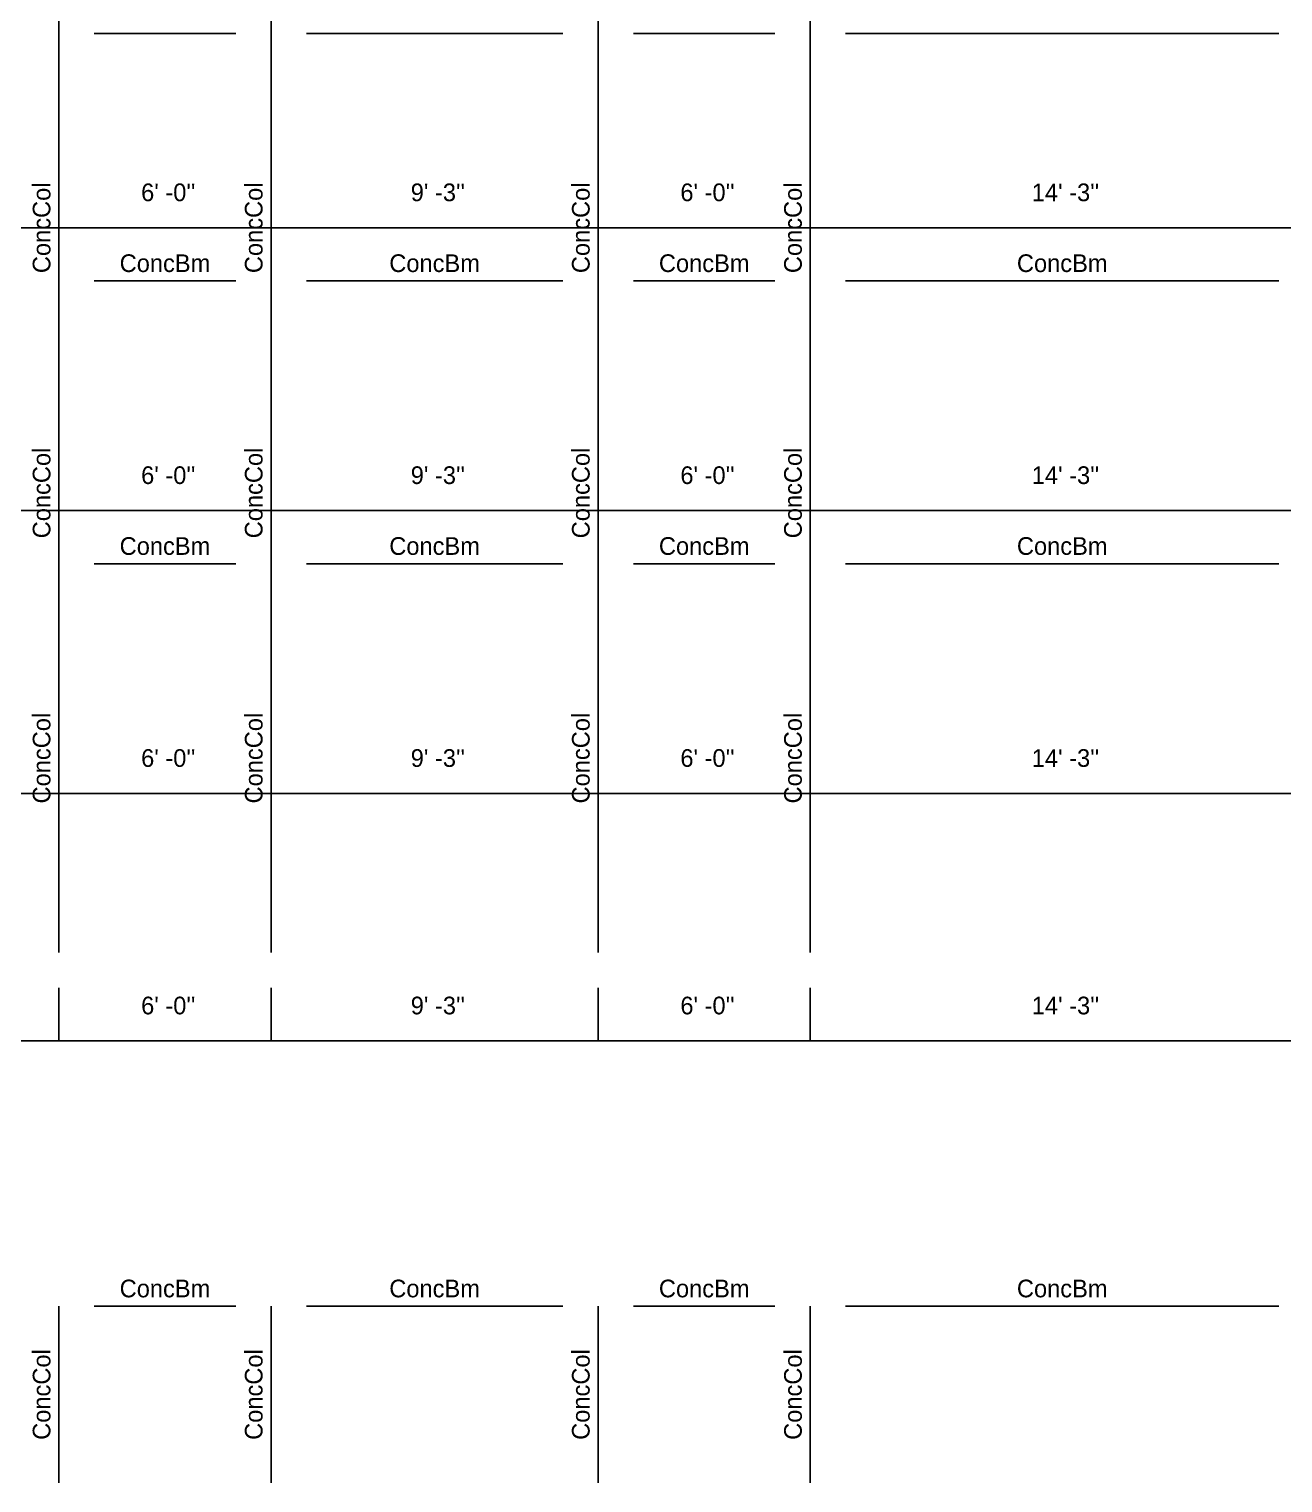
# Model space of a CAD drawing. Extents: x -38 to 2998, y -195 to 11529.
# Drawn here: x 904.9 to 1330.4, y 1128 to 1621.5 of the extents above; entities that cross this region are included whole.
import ezdxf
from ezdxf.enums import TextEntityAlignment as Align

# ---------------------------------------------------------------- set-up
doc = ezdxf.new("R2010")
doc.units = 0
doc.header["$MEASUREMENT"] = 0
doc.layers.get('0').update_dxf_attribs({"linetype": 'CONTINUOUS'})
for name, color, linetype in [('CENTERLINES', 7, 'CONTINUOUS'), ('DIMENSIONS', 4, 'CONTINUOUS'), ('TEXT', 5, 'CONTINUOUS')]:
    doc.layers.add(name, color=color, linetype=linetype)
doc.dimstyles.get("Standard").update_dxf_attribs({"dimtxt": 0.18, "dimasz": 0.18, "dimexe": 0.18, "dimexo": 0.0625, "dimgap": 0.09, "dimtad": 0, "dimtih": 1, "dimtoh": 1, "dimdec": 4, "dimzin": 0, "dimtxsty": 'STANDARD', "dimcen": 0.09, "dimazin": 3, "dimtfac": 1, "dimtdec": 4, "dimtofl": 0, "dimtmove": 0, "dimatfit": 3, "dimtolj": 1, "dimtzin": 0})

# ---------------------------------------------------------------- blocks, each defined once
blk = doc.blocks.new('*D7667')
at = {"color": 1, "linetype": 'BYBLOCK'}
for points in [[(748.77, 1366.77), (747.71, 1365.71), (740.29, 1358.29), (739.23, 1357.23)], [(919.77, 1366.77), (918.71, 1365.71), (911.29, 1358.29), (910.23, 1357.23)]]:
    blk.add_solid(points, dxfattribs=at)
at = {"layer": 'DIMENSIONS', "color": 9, "linetype": 'BYBLOCK'}
for p, q in [((744, 1362), (744, 1380)), ((915, 1362), (915, 1380))]:
    blk.add_line(p, q, dxfattribs=at)
at = {"layer": 'DIMENSIONS', "color": 0, "linetype": 'BYBLOCK'}
blk.add_line((744, 1362), (915, 1362), dxfattribs=at)
at = {"layer": 'DIMENSIONS', "color": 0, "linetype": 'BYBLOCK', "insert": (829.5, 1374), "char_height": 6, "attachment_point": 5}
blk.add_mtext("\\A1; 14' -3''", dxfattribs=at)
blk = doc.blocks.new('*D7668')
at = {"color": 1, "linetype": 'BYBLOCK'}
for points in [[(919.77, 1366.77), (918.71, 1365.71), (911.29, 1358.29), (910.23, 1357.23)], [(991.77, 1366.77), (990.71, 1365.71), (983.29, 1358.29), (982.23, 1357.23)]]:
    blk.add_solid(points, dxfattribs=at)
at = {"layer": 'DIMENSIONS', "color": 9, "linetype": 'BYBLOCK'}
for p, q in [((915, 1362), (915, 1380)), ((987, 1362), (987, 1380))]:
    blk.add_line(p, q, dxfattribs=at)
at = {"layer": 'DIMENSIONS', "color": 0, "linetype": 'BYBLOCK'}
blk.add_line((915, 1362), (987, 1362), dxfattribs=at)
at = {"layer": 'DIMENSIONS', "color": 0, "linetype": 'BYBLOCK', "insert": (951, 1374), "char_height": 6, "attachment_point": 5}
blk.add_mtext("\\A1; 6' -0''", dxfattribs=at)
blk = doc.blocks.new('*D7669')
at = {"color": 1, "linetype": 'BYBLOCK'}
for points in [[(991.77, 1366.77), (990.71, 1365.71), (983.29, 1358.29), (982.23, 1357.23)], [(1102.77, 1366.77), (1101.71, 1365.71), (1094.29, 1358.29), (1093.23, 1357.23)]]:
    blk.add_solid(points, dxfattribs=at)
at = {"layer": 'DIMENSIONS', "color": 9, "linetype": 'BYBLOCK'}
for p, q in [((987, 1362), (987, 1380)), ((1098, 1362), (1098, 1380))]:
    blk.add_line(p, q, dxfattribs=at)
at = {"layer": 'DIMENSIONS', "color": 0, "linetype": 'BYBLOCK'}
blk.add_line((987, 1362), (1098, 1362), dxfattribs=at)
at = {"layer": 'DIMENSIONS', "color": 0, "linetype": 'BYBLOCK', "insert": (1042.5, 1374), "char_height": 6, "attachment_point": 5}
blk.add_mtext("\\A1; 9' -3''", dxfattribs=at)
blk = doc.blocks.new('*D7670')
at = {"color": 1, "linetype": 'BYBLOCK'}
for points in [[(1102.77, 1366.77), (1101.71, 1365.71), (1094.29, 1358.29), (1093.23, 1357.23)], [(1174.77, 1366.77), (1173.71, 1365.71), (1166.29, 1358.29), (1165.23, 1357.23)]]:
    blk.add_solid(points, dxfattribs=at)
at = {"layer": 'DIMENSIONS', "color": 9, "linetype": 'BYBLOCK'}
for p, q in [((1098, 1362), (1098, 1380)), ((1170, 1362), (1170, 1380))]:
    blk.add_line(p, q, dxfattribs=at)
at = {"layer": 'DIMENSIONS', "color": 0, "linetype": 'BYBLOCK'}
blk.add_line((1098, 1362), (1170, 1362), dxfattribs=at)
at = {"layer": 'DIMENSIONS', "color": 0, "linetype": 'BYBLOCK', "insert": (1134, 1374), "char_height": 6, "attachment_point": 5}
blk.add_mtext("\\A1; 6' -0''", dxfattribs=at)
blk = doc.blocks.new('*D7671')
at = {"color": 1, "linetype": 'BYBLOCK'}
for points in [[(1174.77, 1366.77), (1173.71, 1365.71), (1166.29, 1358.29), (1165.23, 1357.23)], [(1345.77, 1366.77), (1344.71, 1365.71), (1337.29, 1358.29), (1336.23, 1357.23)]]:
    blk.add_solid(points, dxfattribs=at)
at = {"layer": 'DIMENSIONS', "color": 9, "linetype": 'BYBLOCK'}
for p, q in [((1170, 1362), (1170, 1380)), ((1341, 1362), (1341, 1380))]:
    blk.add_line(p, q, dxfattribs=at)
at = {"layer": 'DIMENSIONS', "color": 0, "linetype": 'BYBLOCK'}
blk.add_line((1170, 1362), (1341, 1362), dxfattribs=at)
at = {"layer": 'DIMENSIONS', "color": 0, "linetype": 'BYBLOCK', "insert": (1255.5, 1374), "char_height": 6, "attachment_point": 5}
blk.add_mtext("\\A1; 14' -3''", dxfattribs=at)
blk = doc.blocks.new('*D7683')
at = {"color": 1, "linetype": 'BYBLOCK'}
for points in [[(748.77, 1558.77), (747.71, 1557.71), (740.29, 1550.29), (739.23, 1549.23)], [(919.77, 1558.77), (918.71, 1557.71), (911.29, 1550.29), (910.23, 1549.23)]]:
    blk.add_solid(points, dxfattribs=at)
at = {"layer": 'DIMENSIONS', "color": 9, "linetype": 'BYBLOCK'}
for p, q in [((744, 1554), (744, 1572)), ((915, 1554), (915, 1572))]:
    blk.add_line(p, q, dxfattribs=at)
at = {"layer": 'DIMENSIONS', "color": 0, "linetype": 'BYBLOCK'}
blk.add_line((744, 1554), (915, 1554), dxfattribs=at)
at = {"layer": 'DIMENSIONS', "color": 0, "linetype": 'BYBLOCK', "insert": (829.5, 1566), "char_height": 6, "attachment_point": 5}
blk.add_mtext("\\A1; 14' -3''", dxfattribs=at)
blk = doc.blocks.new('*D7684')
at = {"color": 1, "linetype": 'BYBLOCK'}
for points in [[(919.77, 1558.77), (918.71, 1557.71), (911.29, 1550.29), (910.23, 1549.23)], [(991.77, 1558.77), (990.71, 1557.71), (983.29, 1550.29), (982.23, 1549.23)]]:
    blk.add_solid(points, dxfattribs=at)
at = {"layer": 'DIMENSIONS', "color": 9, "linetype": 'BYBLOCK'}
for p, q in [((915, 1554), (915, 1572)), ((987, 1554), (987, 1572))]:
    blk.add_line(p, q, dxfattribs=at)
at = {"layer": 'DIMENSIONS', "color": 0, "linetype": 'BYBLOCK'}
blk.add_line((915, 1554), (987, 1554), dxfattribs=at)
at = {"layer": 'DIMENSIONS', "color": 0, "linetype": 'BYBLOCK', "insert": (951, 1566), "char_height": 6, "attachment_point": 5}
blk.add_mtext("\\A1; 6' -0''", dxfattribs=at)
blk = doc.blocks.new('*D7685')
at = {"color": 1, "linetype": 'BYBLOCK'}
for points in [[(991.77, 1558.77), (990.71, 1557.71), (983.29, 1550.29), (982.23, 1549.23)], [(1102.77, 1558.77), (1101.71, 1557.71), (1094.29, 1550.29), (1093.23, 1549.23)]]:
    blk.add_solid(points, dxfattribs=at)
at = {"layer": 'DIMENSIONS', "color": 9, "linetype": 'BYBLOCK'}
for p, q in [((987, 1554), (987, 1572)), ((1098, 1554), (1098, 1572))]:
    blk.add_line(p, q, dxfattribs=at)
at = {"layer": 'DIMENSIONS', "color": 0, "linetype": 'BYBLOCK'}
blk.add_line((987, 1554), (1098, 1554), dxfattribs=at)
at = {"layer": 'DIMENSIONS', "color": 0, "linetype": 'BYBLOCK', "insert": (1042.5, 1566), "char_height": 6, "attachment_point": 5}
blk.add_mtext("\\A1; 9' -3''", dxfattribs=at)
blk = doc.blocks.new('*D7686')
at = {"color": 1, "linetype": 'BYBLOCK'}
for points in [[(1102.77, 1558.77), (1101.71, 1557.71), (1094.29, 1550.29), (1093.23, 1549.23)], [(1174.77, 1558.77), (1173.71, 1557.71), (1166.29, 1550.29), (1165.23, 1549.23)]]:
    blk.add_solid(points, dxfattribs=at)
at = {"layer": 'DIMENSIONS', "color": 9, "linetype": 'BYBLOCK'}
for p, q in [((1098, 1554), (1098, 1572)), ((1170, 1554), (1170, 1572))]:
    blk.add_line(p, q, dxfattribs=at)
at = {"layer": 'DIMENSIONS', "color": 0, "linetype": 'BYBLOCK'}
blk.add_line((1098, 1554), (1170, 1554), dxfattribs=at)
at = {"layer": 'DIMENSIONS', "color": 0, "linetype": 'BYBLOCK', "insert": (1134, 1566), "char_height": 6, "attachment_point": 5}
blk.add_mtext("\\A1; 6' -0''", dxfattribs=at)
blk = doc.blocks.new('*D7687')
at = {"color": 1, "linetype": 'BYBLOCK'}
for points in [[(1174.77, 1558.77), (1173.71, 1557.71), (1166.29, 1550.29), (1165.23, 1549.23)], [(1345.77, 1558.77), (1344.71, 1557.71), (1337.29, 1550.29), (1336.23, 1549.23)]]:
    blk.add_solid(points, dxfattribs=at)
at = {"layer": 'DIMENSIONS', "color": 9, "linetype": 'BYBLOCK'}
for p, q in [((1170, 1554), (1170, 1572)), ((1341, 1554), (1341, 1572))]:
    blk.add_line(p, q, dxfattribs=at)
at = {"layer": 'DIMENSIONS', "color": 0, "linetype": 'BYBLOCK'}
blk.add_line((1170, 1554), (1341, 1554), dxfattribs=at)
at = {"layer": 'DIMENSIONS', "color": 0, "linetype": 'BYBLOCK', "insert": (1255.5, 1566), "char_height": 6, "attachment_point": 5}
blk.add_mtext("\\A1; 14' -3''", dxfattribs=at)
blk = doc.blocks.new('*D8137')
at = {"color": 1, "linetype": 'BYBLOCK'}
for points in [[(748.77, 1282.77), (747.71, 1281.71), (740.29, 1274.29), (739.23, 1273.23)], [(919.77, 1282.77), (918.71, 1281.71), (911.29, 1274.29), (910.23, 1273.23)]]:
    blk.add_solid(points, dxfattribs=at)
at = {"layer": 'DIMENSIONS', "color": 9, "linetype": 'BYBLOCK'}
for p, q in [((744, 1278), (744, 1296)), ((915, 1278), (915, 1296))]:
    blk.add_line(p, q, dxfattribs=at)
at = {"layer": 'DIMENSIONS', "color": 0, "linetype": 'BYBLOCK'}
blk.add_line((744, 1278), (915, 1278), dxfattribs=at)
at = {"layer": 'DIMENSIONS', "color": 0, "linetype": 'BYBLOCK', "insert": (829.5, 1290), "char_height": 6, "attachment_point": 5}
blk.add_mtext("\\A1; 14' -3''", dxfattribs=at)
blk = doc.blocks.new('*D8138')
at = {"color": 1, "linetype": 'BYBLOCK'}
for points in [[(919.77, 1282.77), (918.71, 1281.71), (911.29, 1274.29), (910.23, 1273.23)], [(991.77, 1282.77), (990.71, 1281.71), (983.29, 1274.29), (982.23, 1273.23)]]:
    blk.add_solid(points, dxfattribs=at)
at = {"layer": 'DIMENSIONS', "color": 9, "linetype": 'BYBLOCK'}
for p, q in [((915, 1278), (915, 1296)), ((987, 1278), (987, 1296))]:
    blk.add_line(p, q, dxfattribs=at)
at = {"layer": 'DIMENSIONS', "color": 0, "linetype": 'BYBLOCK'}
blk.add_line((915, 1278), (987, 1278), dxfattribs=at)
at = {"layer": 'DIMENSIONS', "color": 0, "linetype": 'BYBLOCK', "insert": (951, 1290), "char_height": 6, "attachment_point": 5}
blk.add_mtext("\\A1; 6' -0''", dxfattribs=at)
blk = doc.blocks.new('*D8139')
at = {"color": 1, "linetype": 'BYBLOCK'}
for points in [[(991.77, 1282.77), (990.71, 1281.71), (983.29, 1274.29), (982.23, 1273.23)], [(1102.77, 1282.77), (1101.71, 1281.71), (1094.29, 1274.29), (1093.23, 1273.23)]]:
    blk.add_solid(points, dxfattribs=at)
at = {"layer": 'DIMENSIONS', "color": 9, "linetype": 'BYBLOCK'}
for p, q in [((987, 1278), (987, 1296)), ((1098, 1278), (1098, 1296))]:
    blk.add_line(p, q, dxfattribs=at)
at = {"layer": 'DIMENSIONS', "color": 0, "linetype": 'BYBLOCK'}
blk.add_line((987, 1278), (1098, 1278), dxfattribs=at)
at = {"layer": 'DIMENSIONS', "color": 0, "linetype": 'BYBLOCK', "insert": (1042.5, 1290), "char_height": 6, "attachment_point": 5}
blk.add_mtext("\\A1; 9' -3''", dxfattribs=at)
blk = doc.blocks.new('*D8140')
at = {"color": 1, "linetype": 'BYBLOCK'}
for points in [[(1102.77, 1282.77), (1101.71, 1281.71), (1094.29, 1274.29), (1093.23, 1273.23)], [(1174.77, 1282.77), (1173.71, 1281.71), (1166.29, 1274.29), (1165.23, 1273.23)]]:
    blk.add_solid(points, dxfattribs=at)
at = {"layer": 'DIMENSIONS', "color": 9, "linetype": 'BYBLOCK'}
for p, q in [((1098, 1278), (1098, 1296)), ((1170, 1278), (1170, 1296))]:
    blk.add_line(p, q, dxfattribs=at)
at = {"layer": 'DIMENSIONS', "color": 0, "linetype": 'BYBLOCK'}
blk.add_line((1098, 1278), (1170, 1278), dxfattribs=at)
at = {"layer": 'DIMENSIONS', "color": 0, "linetype": 'BYBLOCK', "insert": (1134, 1290), "char_height": 6, "attachment_point": 5}
blk.add_mtext("\\A1; 6' -0''", dxfattribs=at)
blk = doc.blocks.new('*D8141')
at = {"color": 1, "linetype": 'BYBLOCK'}
for points in [[(1174.77, 1282.77), (1173.71, 1281.71), (1166.29, 1274.29), (1165.23, 1273.23)], [(1345.77, 1282.77), (1344.71, 1281.71), (1337.29, 1274.29), (1336.23, 1273.23)]]:
    blk.add_solid(points, dxfattribs=at)
at = {"layer": 'DIMENSIONS', "color": 9, "linetype": 'BYBLOCK'}
for p, q in [((1170, 1278), (1170, 1296)), ((1341, 1278), (1341, 1296))]:
    blk.add_line(p, q, dxfattribs=at)
at = {"layer": 'DIMENSIONS', "color": 0, "linetype": 'BYBLOCK'}
blk.add_line((1170, 1278), (1341, 1278), dxfattribs=at)
at = {"layer": 'DIMENSIONS', "color": 0, "linetype": 'BYBLOCK', "insert": (1255.5, 1290), "char_height": 6, "attachment_point": 5}
blk.add_mtext("\\A1; 14' -3''", dxfattribs=at)
blk = doc.blocks.new('*D8153')
at = {"color": 1, "linetype": 'BYBLOCK'}
for points in [[(748.77, 1462.77), (747.71, 1461.71), (740.29, 1454.29), (739.23, 1453.23)], [(919.77, 1462.77), (918.71, 1461.71), (911.29, 1454.29), (910.23, 1453.23)]]:
    blk.add_solid(points, dxfattribs=at)
at = {"layer": 'DIMENSIONS', "color": 9, "linetype": 'BYBLOCK'}
for p, q in [((744, 1458), (744, 1476)), ((915, 1458), (915, 1476))]:
    blk.add_line(p, q, dxfattribs=at)
at = {"layer": 'DIMENSIONS', "color": 0, "linetype": 'BYBLOCK'}
blk.add_line((744, 1458), (915, 1458), dxfattribs=at)
at = {"layer": 'DIMENSIONS', "color": 0, "linetype": 'BYBLOCK', "insert": (829.5, 1470), "char_height": 6, "attachment_point": 5}
blk.add_mtext("\\A1; 14' -3''", dxfattribs=at)
blk = doc.blocks.new('*D8154')
at = {"color": 1, "linetype": 'BYBLOCK'}
for points in [[(919.77, 1462.77), (918.71, 1461.71), (911.29, 1454.29), (910.23, 1453.23)], [(991.77, 1462.77), (990.71, 1461.71), (983.29, 1454.29), (982.23, 1453.23)]]:
    blk.add_solid(points, dxfattribs=at)
at = {"layer": 'DIMENSIONS', "color": 9, "linetype": 'BYBLOCK'}
for p, q in [((915, 1458), (915, 1476)), ((987, 1458), (987, 1476))]:
    blk.add_line(p, q, dxfattribs=at)
at = {"layer": 'DIMENSIONS', "color": 0, "linetype": 'BYBLOCK'}
blk.add_line((915, 1458), (987, 1458), dxfattribs=at)
at = {"layer": 'DIMENSIONS', "color": 0, "linetype": 'BYBLOCK', "insert": (951, 1470), "char_height": 6, "attachment_point": 5}
blk.add_mtext("\\A1; 6' -0''", dxfattribs=at)
blk = doc.blocks.new('*D8155')
at = {"color": 1, "linetype": 'BYBLOCK'}
for points in [[(991.77, 1462.77), (990.71, 1461.71), (983.29, 1454.29), (982.23, 1453.23)], [(1102.77, 1462.77), (1101.71, 1461.71), (1094.29, 1454.29), (1093.23, 1453.23)]]:
    blk.add_solid(points, dxfattribs=at)
at = {"layer": 'DIMENSIONS', "color": 9, "linetype": 'BYBLOCK'}
for p, q in [((987, 1458), (987, 1476)), ((1098, 1458), (1098, 1476))]:
    blk.add_line(p, q, dxfattribs=at)
at = {"layer": 'DIMENSIONS', "color": 0, "linetype": 'BYBLOCK'}
blk.add_line((987, 1458), (1098, 1458), dxfattribs=at)
at = {"layer": 'DIMENSIONS', "color": 0, "linetype": 'BYBLOCK', "insert": (1042.5, 1470), "char_height": 6, "attachment_point": 5}
blk.add_mtext("\\A1; 9' -3''", dxfattribs=at)
blk = doc.blocks.new('*D8156')
at = {"color": 1, "linetype": 'BYBLOCK'}
for points in [[(1102.77, 1462.77), (1101.71, 1461.71), (1094.29, 1454.29), (1093.23, 1453.23)], [(1174.77, 1462.77), (1173.71, 1461.71), (1166.29, 1454.29), (1165.23, 1453.23)]]:
    blk.add_solid(points, dxfattribs=at)
at = {"layer": 'DIMENSIONS', "color": 9, "linetype": 'BYBLOCK'}
for p, q in [((1098, 1458), (1098, 1476)), ((1170, 1458), (1170, 1476))]:
    blk.add_line(p, q, dxfattribs=at)
at = {"layer": 'DIMENSIONS', "color": 0, "linetype": 'BYBLOCK'}
blk.add_line((1098, 1458), (1170, 1458), dxfattribs=at)
at = {"layer": 'DIMENSIONS', "color": 0, "linetype": 'BYBLOCK', "insert": (1134, 1470), "char_height": 6, "attachment_point": 5}
blk.add_mtext("\\A1; 6' -0''", dxfattribs=at)
blk = doc.blocks.new('*D8157')
at = {"color": 1, "linetype": 'BYBLOCK'}
for points in [[(1174.77, 1462.77), (1173.71, 1461.71), (1166.29, 1454.29), (1165.23, 1453.23)], [(1345.77, 1462.77), (1344.71, 1461.71), (1337.29, 1454.29), (1336.23, 1453.23)]]:
    blk.add_solid(points, dxfattribs=at)
at = {"layer": 'DIMENSIONS', "color": 9, "linetype": 'BYBLOCK'}
for p, q in [((1170, 1458), (1170, 1476)), ((1341, 1458), (1341, 1476))]:
    blk.add_line(p, q, dxfattribs=at)
at = {"layer": 'DIMENSIONS', "color": 0, "linetype": 'BYBLOCK'}
blk.add_line((1170, 1458), (1341, 1458), dxfattribs=at)
at = {"layer": 'DIMENSIONS', "color": 0, "linetype": 'BYBLOCK', "insert": (1255.5, 1470), "char_height": 6, "attachment_point": 5}
blk.add_mtext("\\A1; 14' -3''", dxfattribs=at)
blk = doc.blocks.new('*D8607')
at = {"color": 1, "linetype": 'BYBLOCK'}
for points in [[(748.77, 1282.77), (747.71, 1281.71), (740.29, 1274.29), (739.23, 1273.23)], [(919.77, 1282.77), (918.71, 1281.71), (911.29, 1274.29), (910.23, 1273.23)]]:
    blk.add_solid(points, dxfattribs=at)
at = {"layer": 'DIMENSIONS', "color": 9, "linetype": 'BYBLOCK'}
for p, q in [((744, 1278), (744, 1296)), ((915, 1278), (915, 1296))]:
    blk.add_line(p, q, dxfattribs=at)
at = {"layer": 'DIMENSIONS', "color": 0, "linetype": 'BYBLOCK'}
blk.add_line((744, 1278), (915, 1278), dxfattribs=at)
at = {"layer": 'DIMENSIONS', "color": 0, "linetype": 'BYBLOCK', "insert": (829.5, 1290), "char_height": 6, "attachment_point": 5}
blk.add_mtext("\\A1; 14' -3''", dxfattribs=at)
blk = doc.blocks.new('*D8608')
at = {"color": 1, "linetype": 'BYBLOCK'}
for points in [[(919.77, 1282.77), (918.71, 1281.71), (911.29, 1274.29), (910.23, 1273.23)], [(991.77, 1282.77), (990.71, 1281.71), (983.29, 1274.29), (982.23, 1273.23)]]:
    blk.add_solid(points, dxfattribs=at)
at = {"layer": 'DIMENSIONS', "color": 9, "linetype": 'BYBLOCK'}
for p, q in [((915, 1278), (915, 1296)), ((987, 1278), (987, 1296))]:
    blk.add_line(p, q, dxfattribs=at)
at = {"layer": 'DIMENSIONS', "color": 0, "linetype": 'BYBLOCK'}
blk.add_line((915, 1278), (987, 1278), dxfattribs=at)
at = {"layer": 'DIMENSIONS', "color": 0, "linetype": 'BYBLOCK', "insert": (951, 1290), "char_height": 6, "attachment_point": 5}
blk.add_mtext("\\A1; 6' -0''", dxfattribs=at)
blk = doc.blocks.new('*D8609')
at = {"color": 1, "linetype": 'BYBLOCK'}
for points in [[(991.77, 1282.77), (990.71, 1281.71), (983.29, 1274.29), (982.23, 1273.23)], [(1102.77, 1282.77), (1101.71, 1281.71), (1094.29, 1274.29), (1093.23, 1273.23)]]:
    blk.add_solid(points, dxfattribs=at)
at = {"layer": 'DIMENSIONS', "color": 9, "linetype": 'BYBLOCK'}
for p, q in [((987, 1278), (987, 1296)), ((1098, 1278), (1098, 1296))]:
    blk.add_line(p, q, dxfattribs=at)
at = {"layer": 'DIMENSIONS', "color": 0, "linetype": 'BYBLOCK'}
blk.add_line((987, 1278), (1098, 1278), dxfattribs=at)
at = {"layer": 'DIMENSIONS', "color": 0, "linetype": 'BYBLOCK', "insert": (1042.5, 1290), "char_height": 6, "attachment_point": 5}
blk.add_mtext("\\A1; 9' -3''", dxfattribs=at)
blk = doc.blocks.new('*D8610')
at = {"color": 1, "linetype": 'BYBLOCK'}
for points in [[(1102.77, 1282.77), (1101.71, 1281.71), (1094.29, 1274.29), (1093.23, 1273.23)], [(1174.77, 1282.77), (1173.71, 1281.71), (1166.29, 1274.29), (1165.23, 1273.23)]]:
    blk.add_solid(points, dxfattribs=at)
at = {"layer": 'DIMENSIONS', "color": 9, "linetype": 'BYBLOCK'}
for p, q in [((1098, 1278), (1098, 1296)), ((1170, 1278), (1170, 1296))]:
    blk.add_line(p, q, dxfattribs=at)
at = {"layer": 'DIMENSIONS', "color": 0, "linetype": 'BYBLOCK'}
blk.add_line((1098, 1278), (1170, 1278), dxfattribs=at)
at = {"layer": 'DIMENSIONS', "color": 0, "linetype": 'BYBLOCK', "insert": (1134, 1290), "char_height": 6, "attachment_point": 5}
blk.add_mtext("\\A1; 6' -0''", dxfattribs=at)
blk = doc.blocks.new('*D8611')
at = {"color": 1, "linetype": 'BYBLOCK'}
for points in [[(1174.77, 1282.77), (1173.71, 1281.71), (1166.29, 1274.29), (1165.23, 1273.23)], [(1345.77, 1282.77), (1344.71, 1281.71), (1337.29, 1274.29), (1336.23, 1273.23)]]:
    blk.add_solid(points, dxfattribs=at)
at = {"layer": 'DIMENSIONS', "color": 9, "linetype": 'BYBLOCK'}
for p, q in [((1170, 1278), (1170, 1296)), ((1341, 1278), (1341, 1296))]:
    blk.add_line(p, q, dxfattribs=at)
at = {"layer": 'DIMENSIONS', "color": 0, "linetype": 'BYBLOCK'}
blk.add_line((1170, 1278), (1341, 1278), dxfattribs=at)
at = {"layer": 'DIMENSIONS', "color": 0, "linetype": 'BYBLOCK', "insert": (1255.5, 1290), "char_height": 6, "attachment_point": 5}
blk.add_mtext("\\A1; 14' -3''", dxfattribs=at)
blk = doc.blocks.new('*D8623')
at = {"color": 1, "linetype": 'BYBLOCK'}
for points in [[(748.77, 1462.77), (747.71, 1461.71), (740.29, 1454.29), (739.23, 1453.23)], [(919.77, 1462.77), (918.71, 1461.71), (911.29, 1454.29), (910.23, 1453.23)]]:
    blk.add_solid(points, dxfattribs=at)
at = {"layer": 'DIMENSIONS', "color": 9, "linetype": 'BYBLOCK'}
for p, q in [((744, 1458), (744, 1476)), ((915, 1458), (915, 1476))]:
    blk.add_line(p, q, dxfattribs=at)
at = {"layer": 'DIMENSIONS', "color": 0, "linetype": 'BYBLOCK'}
blk.add_line((744, 1458), (915, 1458), dxfattribs=at)
at = {"layer": 'DIMENSIONS', "color": 0, "linetype": 'BYBLOCK', "insert": (829.5, 1470), "char_height": 6, "attachment_point": 5}
blk.add_mtext("\\A1; 14' -3''", dxfattribs=at)
blk = doc.blocks.new('*D8624')
at = {"color": 1, "linetype": 'BYBLOCK'}
for points in [[(919.77, 1462.77), (918.71, 1461.71), (911.29, 1454.29), (910.23, 1453.23)], [(991.77, 1462.77), (990.71, 1461.71), (983.29, 1454.29), (982.23, 1453.23)]]:
    blk.add_solid(points, dxfattribs=at)
at = {"layer": 'DIMENSIONS', "color": 9, "linetype": 'BYBLOCK'}
for p, q in [((915, 1458), (915, 1476)), ((987, 1458), (987, 1476))]:
    blk.add_line(p, q, dxfattribs=at)
at = {"layer": 'DIMENSIONS', "color": 0, "linetype": 'BYBLOCK'}
blk.add_line((915, 1458), (987, 1458), dxfattribs=at)
at = {"layer": 'DIMENSIONS', "color": 0, "linetype": 'BYBLOCK', "insert": (951, 1470), "char_height": 6, "attachment_point": 5}
blk.add_mtext("\\A1; 6' -0''", dxfattribs=at)
blk = doc.blocks.new('*D8625')
at = {"color": 1, "linetype": 'BYBLOCK'}
for points in [[(991.77, 1462.77), (990.71, 1461.71), (983.29, 1454.29), (982.23, 1453.23)], [(1102.77, 1462.77), (1101.71, 1461.71), (1094.29, 1454.29), (1093.23, 1453.23)]]:
    blk.add_solid(points, dxfattribs=at)
at = {"layer": 'DIMENSIONS', "color": 9, "linetype": 'BYBLOCK'}
for p, q in [((987, 1458), (987, 1476)), ((1098, 1458), (1098, 1476))]:
    blk.add_line(p, q, dxfattribs=at)
at = {"layer": 'DIMENSIONS', "color": 0, "linetype": 'BYBLOCK'}
blk.add_line((987, 1458), (1098, 1458), dxfattribs=at)
at = {"layer": 'DIMENSIONS', "color": 0, "linetype": 'BYBLOCK', "insert": (1042.5, 1470), "char_height": 6, "attachment_point": 5}
blk.add_mtext("\\A1; 9' -3''", dxfattribs=at)
blk = doc.blocks.new('*D8626')
at = {"color": 1, "linetype": 'BYBLOCK'}
for points in [[(1102.77, 1462.77), (1101.71, 1461.71), (1094.29, 1454.29), (1093.23, 1453.23)], [(1174.77, 1462.77), (1173.71, 1461.71), (1166.29, 1454.29), (1165.23, 1453.23)]]:
    blk.add_solid(points, dxfattribs=at)
at = {"layer": 'DIMENSIONS', "color": 9, "linetype": 'BYBLOCK'}
for p, q in [((1098, 1458), (1098, 1476)), ((1170, 1458), (1170, 1476))]:
    blk.add_line(p, q, dxfattribs=at)
at = {"layer": 'DIMENSIONS', "color": 0, "linetype": 'BYBLOCK'}
blk.add_line((1098, 1458), (1170, 1458), dxfattribs=at)
at = {"layer": 'DIMENSIONS', "color": 0, "linetype": 'BYBLOCK', "insert": (1134, 1470), "char_height": 6, "attachment_point": 5}
blk.add_mtext("\\A1; 6' -0''", dxfattribs=at)
blk = doc.blocks.new('*D8627')
at = {"color": 1, "linetype": 'BYBLOCK'}
for points in [[(1174.77, 1462.77), (1173.71, 1461.71), (1166.29, 1454.29), (1165.23, 1453.23)], [(1345.77, 1462.77), (1344.71, 1461.71), (1337.29, 1454.29), (1336.23, 1453.23)]]:
    blk.add_solid(points, dxfattribs=at)
at = {"layer": 'DIMENSIONS', "color": 9, "linetype": 'BYBLOCK'}
for p, q in [((1170, 1458), (1170, 1476)), ((1341, 1458), (1341, 1476))]:
    blk.add_line(p, q, dxfattribs=at)
at = {"layer": 'DIMENSIONS', "color": 0, "linetype": 'BYBLOCK'}
blk.add_line((1170, 1458), (1341, 1458), dxfattribs=at)
at = {"layer": 'DIMENSIONS', "color": 0, "linetype": 'BYBLOCK', "insert": (1255.5, 1470), "char_height": 6, "attachment_point": 5}
blk.add_mtext("\\A1; 14' -3''", dxfattribs=at)
blk = doc.blocks.new('*D9077')
at = {"color": 1, "linetype": 'BYBLOCK'}
for points in [[(748.77, 1282.77), (747.71, 1281.71), (740.29, 1274.29), (739.23, 1273.23)], [(919.77, 1282.77), (918.71, 1281.71), (911.29, 1274.29), (910.23, 1273.23)]]:
    blk.add_solid(points, dxfattribs=at)
at = {"layer": 'DIMENSIONS', "color": 9, "linetype": 'BYBLOCK'}
for p, q in [((744, 1278), (744, 1296)), ((915, 1278), (915, 1296))]:
    blk.add_line(p, q, dxfattribs=at)
at = {"layer": 'DIMENSIONS', "color": 0, "linetype": 'BYBLOCK'}
blk.add_line((744, 1278), (915, 1278), dxfattribs=at)
at = {"layer": 'DIMENSIONS', "color": 0, "linetype": 'BYBLOCK', "insert": (829.5, 1290), "char_height": 6, "attachment_point": 5}
blk.add_mtext("\\A1; 14' -3''", dxfattribs=at)
blk = doc.blocks.new('*D9078')
at = {"color": 1, "linetype": 'BYBLOCK'}
for points in [[(919.77, 1282.77), (918.71, 1281.71), (911.29, 1274.29), (910.23, 1273.23)], [(991.77, 1282.77), (990.71, 1281.71), (983.29, 1274.29), (982.23, 1273.23)]]:
    blk.add_solid(points, dxfattribs=at)
at = {"layer": 'DIMENSIONS', "color": 9, "linetype": 'BYBLOCK'}
for p, q in [((915, 1278), (915, 1296)), ((987, 1278), (987, 1296))]:
    blk.add_line(p, q, dxfattribs=at)
at = {"layer": 'DIMENSIONS', "color": 0, "linetype": 'BYBLOCK'}
blk.add_line((915, 1278), (987, 1278), dxfattribs=at)
at = {"layer": 'DIMENSIONS', "color": 0, "linetype": 'BYBLOCK', "insert": (951, 1290), "char_height": 6, "attachment_point": 5}
blk.add_mtext("\\A1; 6' -0''", dxfattribs=at)
blk = doc.blocks.new('*D9079')
at = {"color": 1, "linetype": 'BYBLOCK'}
for points in [[(991.77, 1282.77), (990.71, 1281.71), (983.29, 1274.29), (982.23, 1273.23)], [(1102.77, 1282.77), (1101.71, 1281.71), (1094.29, 1274.29), (1093.23, 1273.23)]]:
    blk.add_solid(points, dxfattribs=at)
at = {"layer": 'DIMENSIONS', "color": 9, "linetype": 'BYBLOCK'}
for p, q in [((987, 1278), (987, 1296)), ((1098, 1278), (1098, 1296))]:
    blk.add_line(p, q, dxfattribs=at)
at = {"layer": 'DIMENSIONS', "color": 0, "linetype": 'BYBLOCK'}
blk.add_line((987, 1278), (1098, 1278), dxfattribs=at)
at = {"layer": 'DIMENSIONS', "color": 0, "linetype": 'BYBLOCK', "insert": (1042.5, 1290), "char_height": 6, "attachment_point": 5}
blk.add_mtext("\\A1; 9' -3''", dxfattribs=at)
blk = doc.blocks.new('*D9080')
at = {"color": 1, "linetype": 'BYBLOCK'}
for points in [[(1102.77, 1282.77), (1101.71, 1281.71), (1094.29, 1274.29), (1093.23, 1273.23)], [(1174.77, 1282.77), (1173.71, 1281.71), (1166.29, 1274.29), (1165.23, 1273.23)]]:
    blk.add_solid(points, dxfattribs=at)
at = {"layer": 'DIMENSIONS', "color": 9, "linetype": 'BYBLOCK'}
for p, q in [((1098, 1278), (1098, 1296)), ((1170, 1278), (1170, 1296))]:
    blk.add_line(p, q, dxfattribs=at)
at = {"layer": 'DIMENSIONS', "color": 0, "linetype": 'BYBLOCK'}
blk.add_line((1098, 1278), (1170, 1278), dxfattribs=at)
at = {"layer": 'DIMENSIONS', "color": 0, "linetype": 'BYBLOCK', "insert": (1134, 1290), "char_height": 6, "attachment_point": 5}
blk.add_mtext("\\A1; 6' -0''", dxfattribs=at)
blk = doc.blocks.new('*D9081')
at = {"color": 1, "linetype": 'BYBLOCK'}
for points in [[(1174.77, 1282.77), (1173.71, 1281.71), (1166.29, 1274.29), (1165.23, 1273.23)], [(1345.77, 1282.77), (1344.71, 1281.71), (1337.29, 1274.29), (1336.23, 1273.23)]]:
    blk.add_solid(points, dxfattribs=at)
at = {"layer": 'DIMENSIONS', "color": 9, "linetype": 'BYBLOCK'}
for p, q in [((1170, 1278), (1170, 1296)), ((1341, 1278), (1341, 1296))]:
    blk.add_line(p, q, dxfattribs=at)
at = {"layer": 'DIMENSIONS', "color": 0, "linetype": 'BYBLOCK'}
blk.add_line((1170, 1278), (1341, 1278), dxfattribs=at)
at = {"layer": 'DIMENSIONS', "color": 0, "linetype": 'BYBLOCK', "insert": (1255.5, 1290), "char_height": 6, "attachment_point": 5}
blk.add_mtext("\\A1; 14' -3''", dxfattribs=at)
blk = doc.blocks.new('*D9093')
at = {"color": 1, "linetype": 'BYBLOCK'}
for points in [[(748.77, 1462.77), (747.71, 1461.71), (740.29, 1454.29), (739.23, 1453.23)], [(919.77, 1462.77), (918.71, 1461.71), (911.29, 1454.29), (910.23, 1453.23)]]:
    blk.add_solid(points, dxfattribs=at)
at = {"layer": 'DIMENSIONS', "color": 9, "linetype": 'BYBLOCK'}
for p, q in [((744, 1458), (744, 1476)), ((915, 1458), (915, 1476))]:
    blk.add_line(p, q, dxfattribs=at)
at = {"layer": 'DIMENSIONS', "color": 0, "linetype": 'BYBLOCK'}
blk.add_line((744, 1458), (915, 1458), dxfattribs=at)
at = {"layer": 'DIMENSIONS', "color": 0, "linetype": 'BYBLOCK', "insert": (829.5, 1470), "char_height": 6, "attachment_point": 5}
blk.add_mtext("\\A1; 14' -3''", dxfattribs=at)
blk = doc.blocks.new('*D9094')
at = {"color": 1, "linetype": 'BYBLOCK'}
for points in [[(919.77, 1462.77), (918.71, 1461.71), (911.29, 1454.29), (910.23, 1453.23)], [(991.77, 1462.77), (990.71, 1461.71), (983.29, 1454.29), (982.23, 1453.23)]]:
    blk.add_solid(points, dxfattribs=at)
at = {"layer": 'DIMENSIONS', "color": 9, "linetype": 'BYBLOCK'}
for p, q in [((915, 1458), (915, 1476)), ((987, 1458), (987, 1476))]:
    blk.add_line(p, q, dxfattribs=at)
at = {"layer": 'DIMENSIONS', "color": 0, "linetype": 'BYBLOCK'}
blk.add_line((915, 1458), (987, 1458), dxfattribs=at)
at = {"layer": 'DIMENSIONS', "color": 0, "linetype": 'BYBLOCK', "insert": (951, 1470), "char_height": 6, "attachment_point": 5}
blk.add_mtext("\\A1; 6' -0''", dxfattribs=at)
blk = doc.blocks.new('*D9095')
at = {"color": 1, "linetype": 'BYBLOCK'}
for points in [[(991.77, 1462.77), (990.71, 1461.71), (983.29, 1454.29), (982.23, 1453.23)], [(1102.77, 1462.77), (1101.71, 1461.71), (1094.29, 1454.29), (1093.23, 1453.23)]]:
    blk.add_solid(points, dxfattribs=at)
at = {"layer": 'DIMENSIONS', "color": 9, "linetype": 'BYBLOCK'}
for p, q in [((987, 1458), (987, 1476)), ((1098, 1458), (1098, 1476))]:
    blk.add_line(p, q, dxfattribs=at)
at = {"layer": 'DIMENSIONS', "color": 0, "linetype": 'BYBLOCK'}
blk.add_line((987, 1458), (1098, 1458), dxfattribs=at)
at = {"layer": 'DIMENSIONS', "color": 0, "linetype": 'BYBLOCK', "insert": (1042.5, 1470), "char_height": 6, "attachment_point": 5}
blk.add_mtext("\\A1; 9' -3''", dxfattribs=at)
blk = doc.blocks.new('*D9096')
at = {"color": 1, "linetype": 'BYBLOCK'}
for points in [[(1102.77, 1462.77), (1101.71, 1461.71), (1094.29, 1454.29), (1093.23, 1453.23)], [(1174.77, 1462.77), (1173.71, 1461.71), (1166.29, 1454.29), (1165.23, 1453.23)]]:
    blk.add_solid(points, dxfattribs=at)
at = {"layer": 'DIMENSIONS', "color": 9, "linetype": 'BYBLOCK'}
for p, q in [((1098, 1458), (1098, 1476)), ((1170, 1458), (1170, 1476))]:
    blk.add_line(p, q, dxfattribs=at)
at = {"layer": 'DIMENSIONS', "color": 0, "linetype": 'BYBLOCK'}
blk.add_line((1098, 1458), (1170, 1458), dxfattribs=at)
at = {"layer": 'DIMENSIONS', "color": 0, "linetype": 'BYBLOCK', "insert": (1134, 1470), "char_height": 6, "attachment_point": 5}
blk.add_mtext("\\A1; 6' -0''", dxfattribs=at)
blk = doc.blocks.new('*D9097')
at = {"color": 1, "linetype": 'BYBLOCK'}
for points in [[(1174.77, 1462.77), (1173.71, 1461.71), (1166.29, 1454.29), (1165.23, 1453.23)], [(1345.77, 1462.77), (1344.71, 1461.71), (1337.29, 1454.29), (1336.23, 1453.23)]]:
    blk.add_solid(points, dxfattribs=at)
at = {"layer": 'DIMENSIONS', "color": 9, "linetype": 'BYBLOCK'}
for p, q in [((1170, 1458), (1170, 1476)), ((1341, 1458), (1341, 1476))]:
    blk.add_line(p, q, dxfattribs=at)
at = {"layer": 'DIMENSIONS', "color": 0, "linetype": 'BYBLOCK'}
blk.add_line((1170, 1458), (1341, 1458), dxfattribs=at)
at = {"layer": 'DIMENSIONS', "color": 0, "linetype": 'BYBLOCK', "insert": (1255.5, 1470), "char_height": 6, "attachment_point": 5}
blk.add_mtext("\\A1; 14' -3''", dxfattribs=at)

msp = doc.modelspace()

# ---------------------------------------------------------------- linework, layer by layer
at = {"layer": 'CENTERLINES', "color": 0, "linetype": 'CONTINUOUS'}
for p, q in [((915, 1584), (915, 1728)), ((987, 1584), (987, 1728)), ((1098, 1584), (1098, 1728)), ((1170, 1584), (1170, 1728)), ((915, 1488), (915, 1620)), ((915, 1488), (915, 1620)), ((915, 1488), (915, 1620)), ((927, 1620), (975, 1620)), ((927, 1620), (975, 1620)), ((927, 1620), (975, 1620)), ((987, 1488), (987, 1620)), ((987, 1488), (987, 1620)), ((987, 1488), (987, 1620)), ((999, 1620), (1086, 1620)), ((999, 1620), (1086, 1620)), ((999, 1620), (1086, 1620)), ((1098, 1488), (1098, 1620)), ((1098, 1488), (1098, 1620)), ((1098, 1488), (1098, 1620)), ((1110, 1620), (1158, 1620)), ((1110, 1620), (1158, 1620)), ((1110, 1620), (1158, 1620)), ((1170, 1488), (1170, 1620)), ((1170, 1488), (1170, 1620)), ((1170, 1488), (1170, 1620)), ((1182, 1620), (1329, 1620)), ((1182, 1620), (1329, 1620)), ((1182, 1620), (1329, 1620)), ((915, 1392), (915, 1536)), ((927, 1536), (975, 1536)), ((987, 1392), (987, 1536)), ((999, 1536), (1086, 1536)), ((1098, 1392), (1098, 1536)), ((1110, 1536), (1158, 1536)), ((1170, 1392), (1170, 1536)), ((1182, 1536), (1329, 1536)), ((915, 1308), (915, 1440)), ((915, 1308), (915, 1440)), ((915, 1308), (915, 1440)), ((927, 1440), (975, 1440)), ((927, 1440), (975, 1440)), ((927, 1440), (975, 1440)), ((987, 1308), (987, 1440)), ((987, 1308), (987, 1440)), ((987, 1308), (987, 1440)), ((999, 1440), (1086, 1440)), ((999, 1440), (1086, 1440)), ((999, 1440), (1086, 1440)), ((1098, 1308), (1098, 1440)), ((1098, 1308), (1098, 1440)), ((1098, 1308), (1098, 1440)), ((1110, 1440), (1158, 1440)), ((1110, 1440), (1158, 1440)), ((1110, 1440), (1158, 1440)), ((1170, 1308), (1170, 1440)), ((1170, 1308), (1170, 1440)), ((1170, 1308), (1170, 1440)), ((1182, 1440), (1329, 1440)), ((1182, 1440), (1329, 1440)), ((1182, 1440), (1329, 1440)), ((915, 1128), (915, 1188)), ((927, 1188), (975, 1188)), ((987, 1128), (987, 1188)), ((999, 1188), (1086, 1188)), ((1098, 1128), (1098, 1188)), ((1110, 1188), (1158, 1188)), ((1170, 1128), (1170, 1188)), ((1182, 1188), (1329, 1188))]:
    msp.add_line(p, q, dxfattribs=at)

# ---------------------------------------------------------------- texts
at = {"layer": 'TEXT', "color": 0}
for p in [(909, 1554), (909, 1554), (909, 1554), (981, 1554), (981, 1554), (981, 1554), (1092, 1554), (1092, 1554), (1092, 1554), (1164, 1554), (1164, 1554), (1164, 1554), (909, 1464), (981, 1464), (1092, 1464), (1164, 1464), (909, 1374), (909, 1374), (909, 1374), (981, 1374), (981, 1374), (981, 1374), (1092, 1374), (1092, 1374), (1092, 1374), (1164, 1374), (1164, 1374), (1164, 1374), (909, 1158), (981, 1158), (1092, 1158), (1164, 1158)]:
    msp.add_text('ConcCol', height=6, rotation=90, dxfattribs=at).set_placement(p, align=Align.MIDDLE)
for p in [(951, 1542), (1042.5, 1542), (1134, 1542), (1255.5, 1542), (951, 1446), (951, 1446), (951, 1446), (1042.5, 1446), (1042.5, 1446), (1042.5, 1446), (1134, 1446), (1134, 1446), (1134, 1446), (1255.5, 1446), (1255.5, 1446), (1255.5, 1446), (951, 1194), (1042.5, 1194), (1134, 1194), (1255.5, 1194)]:
    msp.add_text('ConcBm', height=6, dxfattribs=at).set_placement(p, align=Align.MIDDLE)

# ---------------------------------------------------------------- dimensions: what is measured, and where the dimension line sits
at = {"layer": 'DIMENSIONS'}
for base, p1, p2, picture, middle in [((915, 1554), (744, 1542), (915, 1542), '*D7683', (829.5, 1542)), ((987, 1554), (915, 1542), (987, 1542), '*D7684', (951, 1542)), ((1098, 1554), (987, 1542), (1098, 1542), '*D7685', (1042.5, 1542)), ((1170, 1554), (1098, 1542), (1170, 1542), '*D7686', (1134, 1542)), ((1341, 1554), (1170, 1542), (1341, 1542), '*D7687', (1255.5, 1542)), ((915, 1458), (744, 1446), (915, 1446), '*D8153', (829.5, 1446)), ((915, 1458), (744, 1446), (915, 1446), '*D8623', (829.5, 1446)), ((915, 1458), (744, 1446), (915, 1446), '*D9093', (829.5, 1446)), ((987, 1458), (915, 1446), (987, 1446), '*D8154', (951, 1446)), ((987, 1458), (915, 1446), (987, 1446), '*D8624', (951, 1446)), ((987, 1458), (915, 1446), (987, 1446), '*D9094', (951, 1446)), ((1098, 1458), (987, 1446), (1098, 1446), '*D8155', (1042.5, 1446)), ((1098, 1458), (987, 1446), (1098, 1446), '*D8625', (1042.5, 1446)), ((1098, 1458), (987, 1446), (1098, 1446), '*D9095', (1042.5, 1446)), ((1170, 1458), (1098, 1446), (1170, 1446), '*D8156', (1134, 1446)), ((1170, 1458), (1098, 1446), (1170, 1446), '*D8626', (1134, 1446)), ((1170, 1458), (1098, 1446), (1170, 1446), '*D9096', (1134, 1446)), ((1341, 1458), (1170, 1446), (1341, 1446), '*D8157', (1255.5, 1446)), ((1341, 1458), (1170, 1446), (1341, 1446), '*D8627', (1255.5, 1446)), ((1341, 1458), (1170, 1446), (1341, 1446), '*D9097', (1255.5, 1446)), ((915, 1362), (744, 1350), (915, 1350), '*D7667', (829.5, 1350)), ((987, 1362), (915, 1350), (987, 1350), '*D7668', (951, 1350)), ((1098, 1362), (987, 1350), (1098, 1350), '*D7669', (1042.5, 1350)), ((1170, 1362), (1098, 1350), (1170, 1350), '*D7670', (1134, 1350)), ((1341, 1362), (1170, 1350), (1341, 1350), '*D7671', (1255.5, 1350)), ((915, 1278), (744, 1266), (915, 1266), '*D8137', (829.5, 1266)), ((915, 1278), (744, 1266), (915, 1266), '*D8607', (829.5, 1266)), ((915, 1278), (744, 1266), (915, 1266), '*D9077', (829.5, 1266)), ((987, 1278), (915, 1266), (987, 1266), '*D8138', (951, 1266)), ((987, 1278), (915, 1266), (987, 1266), '*D8608', (951, 1266)), ((987, 1278), (915, 1266), (987, 1266), '*D9078', (951, 1266)), ((1098, 1278), (987, 1266), (1098, 1266), '*D8139', (1042.5, 1266)), ((1098, 1278), (987, 1266), (1098, 1266), '*D8609', (1042.5, 1266)), ((1098, 1278), (987, 1266), (1098, 1266), '*D9079', (1042.5, 1266)), ((1170, 1278), (1098, 1266), (1170, 1266), '*D8140', (1134, 1266)), ((1170, 1278), (1098, 1266), (1170, 1266), '*D8610', (1134, 1266)), ((1170, 1278), (1098, 1266), (1170, 1266), '*D9080', (1134, 1266)), ((1341, 1278), (1170, 1266), (1341, 1266), '*D8141', (1255.5, 1266)), ((1341, 1278), (1170, 1266), (1341, 1266), '*D8611', (1255.5, 1266)), ((1341, 1278), (1170, 1266), (1341, 1266), '*D9081', (1255.5, 1266))]:
    dim = msp.add_linear_dim(base=base, p1=p1, p2=p2, dimstyle='STANDARD', dxfattribs=at)
    dim.commit()
    dim.dimension.update_dxf_attribs({"geometry": picture, "text_midpoint": middle})

doc.saveas('drawing.dxf')
